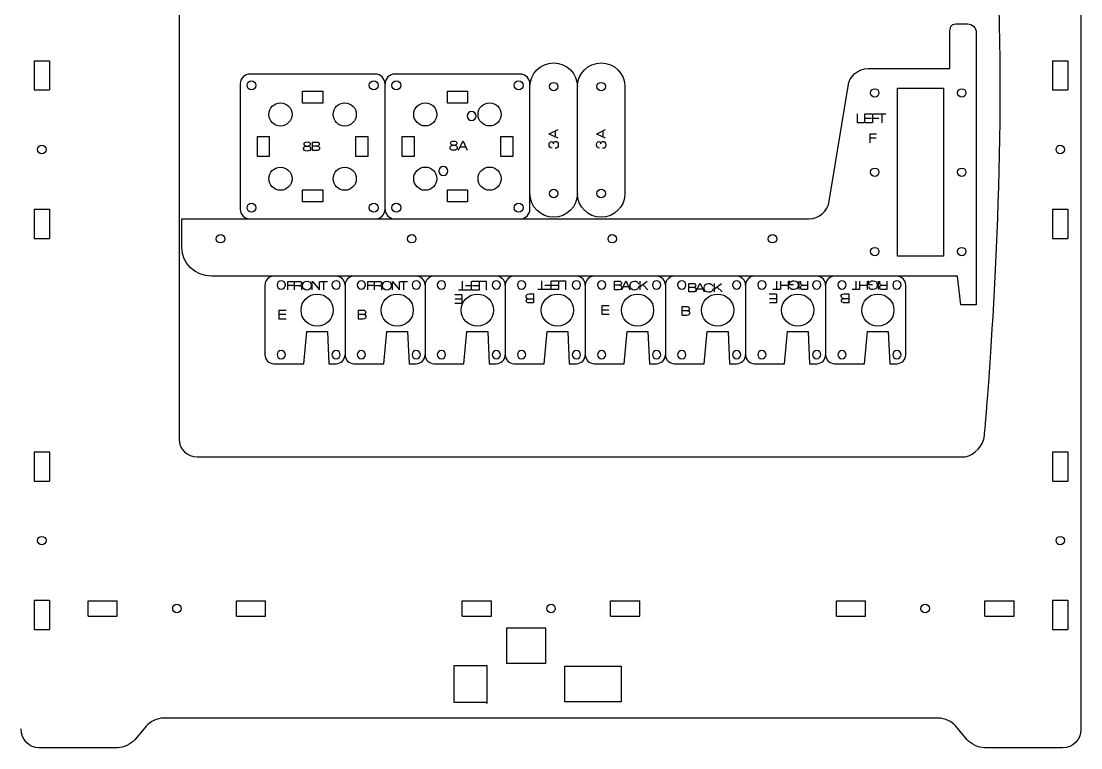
# Model space of a CAD drawing. Header units: millimetres. Extents: x -336 to 378, y -580 to 628.
# Drawn here: x 21 to 378.1, y -147.3 to 97.4 of the extents above; entities that cross this region are included whole.
import ezdxf

# ---------------------------------------------------------------- set-up
doc = ezdxf.new("R2010")
doc.units = ezdxf.units.MM
for name, color, linetype, lineweight, true_color in [('Changes', 3, 'Continuous', 25, 0x00ff00), ('Cuts', 1, 'Continuous', 25, 0xff0000), ('Text', 5, 'Continuous', 25, 0x0000ff)]:
    doc.layers.add(name, color=color, linetype=linetype, lineweight=lineweight, true_color=true_color)

msp = doc.modelspace()

# ---------------------------------------------------------------- linework, layer by layer
at = {"layer": 'Changes'}
for p, q in [((25.34, 84.1), (30.54, 84.1)), ((25.34, 84.1), (25.34, 74.25)), ((30.54, 84.1), (30.54, 74.25)), ((368.56, 84.1), (373.76, 84.1)), ((368.56, 84.1), (368.56, 74.25)), ((373.76, 84.1), (373.76, 74.25)), ((25.34, 74.25), (30.54, 74.25)), ((368.56, 74.25), (373.76, 74.25)), ((25.34, 34.1), (30.54, 34.1)), ((25.34, 34.1), (25.34, 24.25)), ((30.54, 34.1), (30.54, 24.25)), ((368.56, 34.1), (373.76, 34.1)), ((368.56, 34.1), (368.56, 24.25)), ((373.76, 34.1), (373.76, 24.25)), ((25.34, 24.25), (30.54, 24.25)), ((368.56, 24.25), (373.76, 24.25)), ((25.34, -47.62), (30.54, -47.62)), ((25.34, -47.62), (25.34, -57.47)), ((30.54, -47.62), (30.54, -57.47)), ((368.56, -47.62), (373.76, -47.62)), ((368.56, -47.62), (368.56, -57.47)), ((373.76, -47.62), (373.76, -57.47)), ((25.34, -57.47), (30.54, -57.47)), ((368.56, -57.47), (373.76, -57.47)), ((25.34, -97.62), (30.54, -97.62)), ((25.34, -97.62), (25.34, -107.47)), ((30.54, -97.62), (30.54, -107.47)), ((43.55, -103.02), (43.55, -97.82)), ((43.55, -97.82), (53.39, -97.82)), ((53.39, -103.02), (53.39, -97.82)), ((93.55, -103.02), (93.55, -97.82)), ((93.55, -97.82), (103.39, -97.82)), ((103.39, -103.02), (103.39, -97.82)), ((169.64, -103.02), (169.64, -97.82)), ((169.64, -97.82), (179.49, -97.82)), ((179.49, -103.02), (179.49, -97.82)), ((219.64, -103.02), (219.64, -97.82)), ((219.64, -97.82), (229.49, -97.82)), ((229.49, -103.02), (229.49, -97.82)), ((295.73, -103.02), (295.73, -97.82)), ((295.73, -97.82), (305.58, -97.82)), ((305.58, -103.02), (305.58, -97.82)), ((345.73, -103.02), (345.73, -97.82)), ((345.73, -97.82), (355.58, -97.82)), ((355.58, -103.02), (355.58, -97.82)), ((368.56, -97.62), (373.76, -97.62)), ((368.56, -97.62), (368.56, -107.47)), ((373.76, -97.62), (373.76, -107.47)), ((43.55, -103.02), (53.39, -103.02)), ((93.55, -103.02), (103.39, -103.02)), ((169.64, -103.02), (179.49, -103.02)), ((219.64, -103.02), (229.49, -103.02)), ((295.73, -103.02), (305.58, -103.02)), ((345.73, -103.02), (355.58, -103.02)), ((25.34, -107.47), (30.54, -107.47)), ((368.56, -107.47), (373.76, -107.47))]:
    msp.add_line(p, q, dxfattribs=at)
at = {"layer": 'Cuts', "color": 1, "lineweight": 25, "true_color": 0xff0000}
for points in [[(378.09, 224.7), (378.09, -141.32)], [(74.25, 199.63), (74.25, -43.37)], [(335.95, 96.51), (339.87, 96.51)], [(306.42, 81.51), (333.95, 81.51), (333.95, 93.51)], [(342.87, 93.51), (342.87, 78.51), (342.87, 78.51)], [(140.3, 79.61), (98.12, 79.6)], [(189.12, 79.61), (146.94, 79.6)], [(342.87, 78.51), (342.87, 1.9), (337.66, 1.89), (336.56, 11.52), (88.31, 11.52), (85.13, 11.52)], [(94.8, 76.29), (94.81, 34.11)], [(143.62, 34.12), (143.61, 76.3)], [(192.45, 34.12), (192.44, 76.3)], [(208.45, 39.37), (208.45, 75.37)], [(224.45, 75.37), (224.45, 39.37), (224.45, 39.37)], [(293.29, 36.75), (299.65, 75.56)], [(115.81, 73.8), (122.61, 73.8), (122.61, 69.8), (115.81, 69.8), (115.81, 73.8), (115.81, 73.8)], [(164.64, 73.8), (171.44, 73.8), (171.44, 69.8), (164.64, 69.8), (164.64, 73.8), (164.64, 73.8)], [(316.32, 74.82), (331.77, 74.82), (331.77, 18.22), (316.32, 18.22), (316.32, 74.82), (316.32, 74.82)], [(100.61, 58.6), (104.61, 58.6), (104.61, 51.8), (100.61, 51.8), (100.61, 58.6), (100.61, 58.6)], [(137.82, 51.79), (133.82, 51.8), (133.82, 58.6), (137.82, 58.6), (137.82, 51.79), (137.82, 51.79)], [(149.43, 58.6), (153.43, 58.6), (153.43, 51.8), (149.43, 51.8), (149.43, 58.6), (149.43, 58.6)], [(182.64, 58.6), (186.64, 58.6), (186.64, 51.8), (182.64, 51.8), (182.64, 58.6), (182.64, 58.6)], [(115.81, 40.6), (122.61, 40.6), (122.61, 36.6), (115.81, 36.6), (115.81, 40.6), (115.81, 40.6)], [(164.63, 36.6), (164.64, 40.6), (171.44, 40.6), (171.44, 36.6), (164.63, 36.6), (164.63, 36.6)], [(75.13, 21.16), (75.13, 30.8), (286.52, 30.8)], [(103.13, 8.52), (103.13, -14.95)], [(130.13, 8.52), (130.13, -14.95)], [(157.12, 8.52), (157.12, -14.95)], [(184.12, 8.52), (184.12, -14.95)], [(211.11, 8.52), (211.11, -14.95)], [(238.11, 8.52), (238.11, -14.95)], [(265.11, 8.52), (265.11, -14.95)], [(292.1, 8.52), (292.1, -14.95)], [(319.1, -14.95), (319.1, 8.52)], [(106.13, -17.95), (116.23, -17.95), (117.23, -7.1), (124.23, -7.1), (124.23, -7.1), (124.73, -17.95), (127.13, -17.95)], [(133.13, -17.95), (143.22, -17.95), (144.22, -7.1), (151.22, -7.1), (151.22, -7.1), (151.72, -17.95), (154.12, -17.95)], [(160.12, -17.95), (170.22, -17.95), (171.22, -7.1), (178.22, -7.1), (178.72, -17.95), (181.12, -17.95)], [(187.12, -17.95), (197.22, -17.95), (198.22, -7.1), (205.22, -7.1), (205.22, -7.1), (205.72, -17.95), (208.11, -17.95)], [(214.11, -17.95), (224.21, -17.95), (225.21, -7.1), (232.21, -7.1), (232.21, -7.1), (232.71, -17.95), (235.11, -17.95)], [(241.11, -17.95), (251.21, -17.95), (252.21, -7.1), (259.21, -7.1), (259.21, -7.1), (259.71, -17.95), (262.11, -17.95)], [(268.11, -17.95), (278.2, -17.95), (279.2, -7.1), (286.2, -7.1), (286.2, -7.1), (286.7, -17.95), (289.1, -17.95)], [(295.1, -17.95), (305.2, -17.95), (306.2, -7.1), (313.2, -7.1), (313.2, -7.1), (313.7, -17.95), (316.1, -17.95)], [(80.25, -49.37), (339.05, -49.37), (339.12, -49.31), (339.12, -49.31)], [(184.66, -106.97), (197.66, -106.97), (197.66, -118.97), (184.66, -118.97), (184.66, -106.97), (184.66, -106.97)], [(177.96, -132.07), (166.96, -132.07), (166.96, -119.57), (177.96, -119.57), (177.96, -132.37), (177.96, -132.07), (177.96, -132.07)], [(204.26, -119.87), (223.16, -119.87), (223.16, -131.87), (204.26, -131.87), (204.26, -119.87), (204.26, -119.87)], [(330.2, -137.32), (68.9, -137.32)], [(63.1, -140.02), (59.25, -144.62)], [(339.85, -144.62), (335.99, -140.02)], [(53.46, -147.32), (27, -147.32)], [(372.09, -147.32), (345.64, -147.32)]]:
    msp.add_lwpolyline(points, dxfattribs=at)
for points in [[(350.95, 74.62), (350.95, 99.67), (349.21, 145.77), (349.21, 145.77)], [(333.95, 93.51), (333.95, 95.16), (334.3, 96.51), (335.95, 96.51)], [(339.87, 96.51), (341.52, 96.51), (342.87, 95.16), (342.87, 93.51)], [(192.45, 75.37), (192.45, 79.79), (196.03, 83.37), (200.45, 83.37)], [(200.45, 83.37), (204.86, 83.37), (208.45, 79.79), (208.45, 75.37)], [(208.45, 75.37), (208.45, 79.79), (212.03, 83.37), (216.45, 83.37)], [(216.45, 83.37), (220.86, 83.37), (224.45, 79.79), (224.45, 75.37)], [(98.12, 79.6), (96.29, 79.6), (94.8, 78.11), (94.8, 76.29)], [(143.61, 76.3), (143.61, 78.12), (142.12, 79.61), (140.3, 79.61)], [(146.94, 79.6), (145.12, 79.6), (143.62, 78.11), (143.62, 76.28)], [(192.44, 76.3), (192.44, 78.12), (190.94, 79.61), (189.12, 79.61)], [(299.65, 75.56), (300.07, 78.84), (303.12, 81.51), (306.42, 81.51)], [(97.11, 75.8), (97.11, 76.63), (97.78, 77.3), (98.61, 77.3)], [(98.61, 74.3), (97.78, 74.3), (97.11, 74.98), (97.11, 75.8)], [(98.61, 77.3), (99.44, 77.3), (100.11, 76.63), (100.11, 75.8)], [(100.11, 75.8), (100.11, 74.98), (99.44, 74.3), (98.61, 74.3)], [(138.32, 75.8), (138.32, 76.63), (138.99, 77.3), (139.82, 77.3)], [(139.82, 74.3), (138.99, 74.3), (138.32, 74.98), (138.32, 75.8)], [(139.82, 77.3), (140.65, 77.3), (141.32, 76.63), (141.32, 75.8)], [(141.32, 75.8), (141.32, 74.98), (140.65, 74.3), (139.82, 74.3)], [(145.93, 75.8), (145.93, 76.63), (146.6, 77.3), (147.43, 77.3)], [(147.43, 74.3), (146.6, 74.3), (145.93, 74.98), (145.93, 75.8)], [(147.43, 77.3), (148.26, 77.3), (148.93, 76.63), (148.93, 75.8)], [(148.93, 75.8), (148.93, 74.98), (148.26, 74.3), (147.43, 74.3)], [(187.14, 75.8), (187.14, 76.63), (187.81, 77.3), (188.64, 77.3)], [(188.64, 74.3), (187.81, 74.3), (187.14, 74.98), (187.14, 75.8)], [(188.64, 77.3), (189.47, 77.3), (190.14, 76.63), (190.14, 75.8)], [(190.14, 75.8), (190.14, 74.98), (189.47, 74.3), (188.64, 74.3)], [(199.02, 75.37), (199.02, 76.16), (199.66, 76.79), (200.45, 76.79)], [(200.45, 73.94), (199.66, 73.94), (199.02, 74.58), (199.02, 75.37)], [(200.45, 76.79), (201.23, 76.79), (201.87, 76.16), (201.87, 75.37)], [(201.87, 75.37), (201.87, 74.58), (201.23, 73.94), (200.45, 73.94)], [(215.02, 75.37), (215.02, 76.16), (215.66, 76.79), (216.45, 76.79)], [(216.45, 73.94), (215.66, 73.94), (215.02, 74.58), (215.02, 75.37)], [(216.45, 76.79), (217.23, 76.79), (217.87, 76.16), (217.87, 75.37)], [(217.87, 75.37), (217.87, 74.58), (217.23, 73.94), (216.45, 73.94)], [(307.21, 73.24), (307.21, 74.03), (307.85, 74.67), (308.63, 74.67)], [(308.63, 71.82), (307.85, 71.82), (307.21, 72.45), (307.21, 73.24)], [(308.63, 74.67), (309.42, 74.67), (310.06, 74.03), (310.06, 73.24)], [(310.06, 73.24), (310.06, 72.45), (309.42, 71.82), (308.63, 71.82)], [(336.52, 73.24), (336.52, 74.03), (337.16, 74.67), (337.95, 74.67)], [(337.95, 71.82), (337.16, 71.82), (336.52, 72.45), (336.52, 73.24)], [(337.95, 74.67), (338.74, 74.67), (339.37, 74.03), (339.37, 73.24)], [(339.37, 73.24), (339.37, 72.45), (338.74, 71.82), (337.95, 71.82)], [(345.6, -42.13), (345.6, -42.13), (350.95, 14.86), (350.95, 74.62)], [(104.48, 66.01), (104.48, 68.17), (106.23, 69.91), (108.38, 69.91)], [(108.38, 69.91), (110.54, 69.91), (112.28, 68.17), (112.28, 66.01)], [(126.14, 66.01), (126.14, 68.17), (127.89, 69.91), (130.04, 69.91)], [(130.04, 69.91), (132.2, 69.91), (133.94, 68.17), (133.94, 66.01)], [(153.29, 66.03), (153.29, 68.18), (155.04, 69.93), (157.19, 69.93)], [(157.19, 69.93), (159.34, 69.93), (161.09, 68.18), (161.09, 66.03)], [(174.95, 66.03), (174.95, 68.18), (176.69, 69.93), (178.85, 69.93)], [(178.85, 69.93), (181, 69.93), (182.75, 68.18), (182.75, 66.03)], [(108.38, 62.11), (106.23, 62.11), (104.48, 63.86), (104.48, 66.01)], [(112.28, 66.01), (112.28, 63.86), (110.54, 62.11), (108.38, 62.11)], [(130.04, 62.11), (127.89, 62.11), (126.14, 63.86), (126.14, 66.01)], [(133.94, 66.01), (133.94, 63.86), (132.2, 62.11), (130.04, 62.11)], [(157.19, 62.13), (155.04, 62.13), (153.29, 63.88), (153.29, 66.03)], [(161.09, 66.03), (161.09, 63.88), (159.34, 62.13), (157.19, 62.13)], [(172.79, 66.95), (171.96, 66.95), (171.29, 66.28), (171.29, 65.45)], [(171.29, 65.45), (171.29, 64.62), (171.96, 63.95), (172.79, 63.95)], [(174.29, 65.45), (174.29, 66.28), (173.61, 66.95), (172.79, 66.95)], [(172.79, 63.95), (173.61, 63.95), (174.29, 64.62), (174.29, 65.45)], [(178.85, 62.13), (176.69, 62.13), (174.95, 63.88), (174.95, 66.03)], [(182.75, 66.03), (182.75, 63.88), (181, 62.13), (178.85, 62.13)], [(26.52, 54.18), (26.52, 54.97), (27.15, 55.6), (27.94, 55.6)], [(27.94, 52.75), (27.15, 52.75), (26.52, 53.39), (26.52, 54.18)], [(27.94, 55.6), (28.73, 55.6), (29.37, 54.97), (29.37, 54.18)], [(29.37, 54.18), (29.37, 53.39), (28.73, 52.75), (27.94, 52.75)], [(369.74, 54.18), (369.74, 54.97), (370.38, 55.6), (371.16, 55.6)], [(371.16, 52.75), (370.38, 52.75), (369.74, 53.39), (369.74, 54.18)], [(371.16, 55.6), (371.95, 55.6), (372.59, 54.97), (372.59, 54.18)], [(372.59, 54.18), (372.59, 53.39), (371.95, 52.75), (371.16, 52.75)], [(104.48, 44.35), (104.48, 46.51), (106.23, 48.25), (108.38, 48.25)], [(108.38, 48.25), (110.54, 48.25), (112.28, 46.51), (112.28, 44.35)], [(126.14, 44.35), (126.14, 46.51), (127.89, 48.25), (130.04, 48.25)], [(130.04, 48.25), (132.2, 48.25), (133.94, 46.51), (133.94, 44.35)], [(153.29, 44.37), (153.29, 46.53), (155.03, 48.27), (157.19, 48.27)], [(157.19, 48.27), (159.34, 48.27), (161.09, 46.53), (161.09, 44.37)], [(163.28, 48.45), (162.46, 48.45), (161.78, 47.78), (161.78, 46.95)], [(161.78, 46.95), (161.78, 46.12), (162.46, 45.45), (163.28, 45.45)], [(164.78, 46.95), (164.78, 47.78), (164.11, 48.45), (163.28, 48.45)], [(163.28, 45.45), (164.11, 45.45), (164.78, 46.12), (164.78, 46.95)], [(174.95, 44.37), (174.95, 46.53), (176.69, 48.27), (178.85, 48.27)], [(178.85, 48.27), (181, 48.27), (182.75, 46.53), (182.75, 44.37)], [(307.21, 46.52), (307.21, 47.3), (307.85, 47.94), (308.63, 47.94)], [(308.63, 45.09), (307.85, 45.09), (307.21, 45.73), (307.21, 46.52)], [(308.63, 47.94), (309.42, 47.94), (310.06, 47.3), (310.06, 46.52)], [(310.06, 46.52), (310.06, 45.73), (309.42, 45.09), (308.63, 45.09)], [(336.52, 46.52), (336.52, 47.3), (337.16, 47.94), (337.95, 47.94)], [(337.95, 45.09), (337.16, 45.09), (336.52, 45.73), (336.52, 46.52)], [(337.95, 47.94), (338.74, 47.94), (339.37, 47.3), (339.37, 46.52)], [(339.37, 46.52), (339.37, 45.73), (338.74, 45.09), (337.95, 45.09)], [(108.38, 40.45), (106.23, 40.45), (104.48, 42.2), (104.48, 44.35)], [(112.28, 44.35), (112.28, 42.2), (110.54, 40.45), (108.38, 40.45)], [(130.04, 40.45), (127.89, 40.45), (126.14, 42.2), (126.14, 44.35)], [(133.94, 44.35), (133.94, 42.2), (132.2, 40.45), (130.04, 40.45)], [(157.19, 40.47), (155.03, 40.47), (153.29, 42.22), (153.29, 44.37)], [(161.09, 44.37), (161.09, 42.22), (159.34, 40.47), (157.19, 40.47)], [(178.85, 40.47), (176.69, 40.47), (174.95, 42.22), (174.95, 44.37)], [(182.75, 44.37), (182.75, 42.22), (181, 40.47), (178.85, 40.47)], [(200.45, 31.37), (196.03, 31.37), (192.45, 34.95), (192.45, 39.37)], [(199.02, 39.37), (199.02, 40.16), (199.66, 40.79), (200.45, 40.79)], [(200.45, 37.94), (199.66, 37.94), (199.02, 38.58), (199.02, 39.37)], [(200.45, 40.79), (201.23, 40.79), (201.87, 40.16), (201.87, 39.37)], [(201.87, 39.37), (201.87, 38.58), (201.23, 37.94), (200.45, 37.94)], [(208.45, 39.37), (208.45, 34.95), (204.86, 31.37), (200.45, 31.37)], [(216.45, 31.37), (212.03, 31.37), (208.45, 34.95), (208.45, 39.37)], [(215.02, 39.37), (215.02, 40.16), (215.66, 40.79), (216.45, 40.79)], [(216.45, 37.94), (215.66, 37.94), (215.02, 38.58), (215.02, 39.37)], [(216.45, 40.79), (217.23, 40.79), (217.87, 40.16), (217.87, 39.37)], [(217.87, 39.37), (217.87, 38.58), (217.23, 37.94), (216.45, 37.94)], [(224.45, 39.37), (224.45, 34.95), (220.86, 31.37), (216.45, 31.37)], [(97.11, 34.6), (97.11, 35.43), (97.78, 36.1), (98.61, 36.1)], [(98.61, 36.1), (99.44, 36.1), (100.11, 35.43), (100.11, 34.6)], [(138.32, 34.6), (138.32, 35.43), (138.99, 36.1), (139.82, 36.1)], [(139.82, 36.1), (140.65, 36.1), (141.32, 35.43), (141.32, 34.6)], [(145.93, 34.6), (145.93, 35.43), (146.6, 36.1), (147.43, 36.1)], [(147.43, 36.1), (148.26, 36.1), (148.93, 35.43), (148.93, 34.6)], [(187.14, 34.6), (187.14, 35.43), (187.81, 36.1), (188.64, 36.1)], [(188.64, 36.1), (189.47, 36.1), (190.14, 35.43), (190.14, 34.6)], [(286.52, 30.8), (289.82, 30.8), (292.87, 33.47), (293.29, 36.75)], [(94.81, 34.11), (94.81, 32.28), (96.3, 30.79), (98.13, 30.79)], [(98.61, 33.1), (97.78, 33.1), (97.11, 33.77), (97.11, 34.6)], [(100.11, 34.6), (100.11, 33.77), (99.44, 33.1), (98.61, 33.1)], [(139.82, 33.1), (138.99, 33.1), (138.32, 33.77), (138.32, 34.6)], [(141.32, 34.6), (141.32, 33.77), (140.65, 33.1), (139.82, 33.1)], [(140.31, 30.8), (142.13, 30.8), (143.62, 32.29), (143.62, 34.12)], [(143.63, 34.11), (143.63, 32.28), (145.13, 30.79), (146.95, 30.79)], [(147.43, 33.1), (146.6, 33.1), (145.93, 33.77), (145.93, 34.6)], [(148.93, 34.6), (148.93, 33.77), (148.26, 33.1), (147.43, 33.1)], [(188.64, 33.1), (187.81, 33.1), (187.14, 33.77), (187.14, 34.6)], [(190.14, 34.6), (190.14, 33.77), (189.47, 33.1), (188.64, 33.1)], [(189.13, 30.8), (190.95, 30.8), (192.45, 32.29), (192.45, 34.12)], [(86.73, 24.15), (86.73, 24.94), (87.37, 25.58), (88.16, 25.58)], [(88.16, 25.58), (88.95, 25.58), (89.58, 24.94), (89.58, 24.15)], [(151.18, 24.15), (151.18, 24.94), (151.82, 25.58), (152.61, 25.58)], [(152.61, 25.58), (153.4, 25.58), (154.03, 24.94), (154.03, 24.15)], [(218.76, 24.15), (218.76, 24.94), (219.4, 25.58), (220.19, 25.58)], [(220.19, 25.58), (220.97, 25.58), (221.61, 24.94), (221.61, 24.15)], [(272.77, 24.15), (272.77, 24.94), (273.41, 25.58), (274.19, 25.58)], [(274.19, 25.58), (274.98, 25.58), (275.62, 24.94), (275.62, 24.15)], [(88.16, 22.73), (87.37, 22.73), (86.73, 23.37), (86.73, 24.15)], [(89.58, 24.15), (89.58, 23.37), (88.95, 22.73), (88.16, 22.73)], [(152.61, 22.73), (151.82, 22.73), (151.18, 23.37), (151.18, 24.15)], [(154.03, 24.15), (154.03, 23.37), (153.4, 22.73), (152.61, 22.73)], [(220.19, 22.73), (219.4, 22.73), (218.76, 23.37), (218.76, 24.15)], [(221.61, 24.15), (221.61, 23.37), (220.97, 22.73), (220.19, 22.73)], [(274.19, 22.73), (273.41, 22.73), (272.77, 23.37), (272.77, 24.15)], [(275.62, 24.15), (275.62, 23.37), (274.98, 22.73), (274.19, 22.73)], [(85.13, 11.52), (79.63, 11.52), (75.13, 15.85), (75.13, 21.16)], [(307.21, 19.79), (307.21, 20.58), (307.85, 21.22), (308.63, 21.22)], [(308.63, 18.37), (307.85, 18.37), (307.21, 19.01), (307.21, 19.79)], [(308.63, 21.22), (309.42, 21.22), (310.06, 20.58), (310.06, 19.79)], [(310.06, 19.79), (310.06, 19.01), (309.42, 18.37), (308.63, 18.37)], [(336.52, 19.79), (336.52, 20.58), (337.16, 21.22), (337.95, 21.22)], [(337.95, 18.37), (337.16, 18.37), (336.52, 19.01), (336.52, 19.79)], [(337.95, 21.22), (338.74, 21.22), (339.37, 20.58), (339.37, 19.79)], [(339.37, 19.79), (339.37, 19.01), (338.74, 18.37), (337.95, 18.37)], [(106.13, 11.52), (104.47, 11.52), (103.13, 10.17), (103.13, 8.52)], [(130.13, 8.52), (130.13, 10.17), (128.78, 11.52), (127.13, 11.52)], [(133.13, 11.52), (131.47, 11.52), (130.13, 10.17), (130.13, 8.52)], [(157.12, 8.52), (157.12, 10.17), (155.78, 11.52), (154.12, 11.52)], [(160.12, 11.52), (158.47, 11.52), (157.12, 10.17), (157.12, 8.52)], [(184.12, 8.52), (184.12, 10.17), (182.78, 11.52), (181.12, 11.52)], [(187.12, 11.52), (185.46, 11.52), (184.12, 10.17), (184.12, 8.52)], [(211.11, 8.52), (211.11, 10.17), (209.77, 11.52), (208.11, 11.52)], [(214.11, 11.52), (212.46, 11.52), (211.11, 10.17), (211.11, 8.52)], [(238.11, 8.52), (238.11, 10.17), (236.77, 11.52), (235.11, 11.52)], [(241.11, 11.52), (239.45, 11.52), (238.11, 10.17), (238.11, 8.52)], [(265.11, 8.52), (265.11, 10.17), (263.76, 11.52), (262.11, 11.52)], [(268.11, 11.52), (266.45, 11.52), (265.11, 10.17), (265.11, 8.52)], [(292.1, 8.52), (292.1, 10.17), (290.76, 11.52), (289.1, 11.52)], [(295.1, 11.52), (293.45, 11.52), (292.1, 10.17), (292.1, 8.52)], [(319.1, 8.52), (319.1, 10.17), (317.76, 11.52), (316.1, 11.52)], [(108.63, 9.98), (107.86, 9.99), (107.23, 9.36), (107.23, 8.59)], [(107.23, 8.59), (107.23, 7.82), (107.85, 7.19), (108.62, 7.19)], [(108.62, 7.19), (109.4, 7.18), (110.03, 7.81), (110.03, 8.58)], [(110.03, 8.58), (110.03, 9.35), (109.41, 9.98), (108.63, 9.98)], [(125.73, 8.59), (125.72, 7.82), (126.35, 7.19), (127.12, 7.19)], [(127.13, 9.98), (126.36, 9.99), (125.73, 9.36), (125.73, 8.59)], [(127.12, 7.19), (127.9, 7.18), (128.52, 7.81), (128.53, 8.58)], [(128.53, 8.58), (128.53, 9.35), (127.9, 9.98), (127.13, 9.98)], [(134.23, 8.59), (134.22, 7.82), (134.85, 7.19), (135.62, 7.19)], [(135.63, 9.98), (134.86, 9.99), (134.23, 9.36), (134.23, 8.59)], [(135.62, 7.19), (136.39, 7.18), (137.02, 7.81), (137.03, 8.58)], [(137.03, 8.58), (137.03, 9.35), (136.4, 9.98), (135.63, 9.98)], [(154.13, 9.98), (153.36, 9.99), (152.73, 9.36), (152.72, 8.59)], [(152.72, 8.59), (152.72, 7.82), (153.35, 7.19), (154.12, 7.19)], [(154.12, 7.19), (154.89, 7.18), (155.52, 7.81), (155.52, 8.58)], [(155.52, 8.58), (155.53, 9.35), (154.9, 9.98), (154.13, 9.98)], [(162.63, 9.98), (161.85, 9.99), (161.23, 9.36), (161.22, 8.59)], [(161.22, 8.59), (161.22, 7.82), (161.85, 7.19), (162.62, 7.19)], [(162.62, 7.19), (163.39, 7.18), (164.02, 7.81), (164.02, 8.58)], [(164.02, 8.58), (164.03, 9.35), (163.4, 9.98), (162.63, 9.98)], [(181.12, 9.98), (180.35, 9.99), (179.72, 9.36), (179.72, 8.59)], [(179.72, 8.59), (179.72, 7.82), (180.34, 7.19), (181.12, 7.19)], [(182.52, 8.58), (182.52, 9.35), (181.9, 9.98), (181.12, 9.98)], [(181.12, 7.19), (181.89, 7.18), (182.52, 7.81), (182.52, 8.58)], [(189.62, 9.98), (188.85, 9.99), (188.22, 9.36), (188.22, 8.59)], [(188.22, 8.59), (188.22, 7.82), (188.84, 7.19), (189.62, 7.19)], [(191.02, 8.58), (191.02, 9.35), (190.4, 9.98), (189.62, 9.98)], [(189.62, 7.19), (190.39, 7.18), (191.02, 7.81), (191.02, 8.58)], [(206.72, 8.59), (206.71, 7.82), (207.34, 7.19), (208.11, 7.19)], [(208.12, 9.98), (207.35, 9.99), (206.72, 9.36), (206.72, 8.59)], [(208.11, 7.19), (208.89, 7.18), (209.52, 7.81), (209.52, 8.58)], [(209.52, 8.58), (209.52, 9.35), (208.9, 9.98), (208.12, 9.98)], [(216.62, 9.98), (215.84, 9.99), (215.22, 9.36), (215.21, 8.59)], [(215.21, 8.59), (215.21, 7.82), (215.84, 7.19), (216.61, 7.19)], [(216.61, 7.19), (217.38, 7.18), (218.01, 7.81), (218.01, 8.58)], [(218.01, 8.58), (218.02, 9.35), (217.39, 9.98), (216.62, 9.98)], [(235.12, 9.98), (234.35, 9.99), (233.72, 9.36), (233.71, 8.59)], [(233.71, 8.59), (233.71, 7.82), (234.34, 7.19), (235.11, 7.19)], [(235.11, 7.19), (235.88, 7.18), (236.51, 7.81), (236.51, 8.58)], [(236.51, 8.58), (236.52, 9.35), (235.89, 9.98), (235.12, 9.98)], [(243.61, 9.98), (242.84, 9.99), (242.21, 9.36), (242.21, 8.59)], [(242.21, 8.59), (242.21, 7.82), (242.83, 7.19), (243.61, 7.19)], [(245.01, 8.58), (245.01, 9.35), (244.39, 9.98), (243.61, 9.98)], [(243.61, 7.19), (244.38, 7.18), (245.01, 7.81), (245.01, 8.58)], [(260.71, 8.59), (260.7, 7.82), (261.33, 7.19), (262.1, 7.19)], [(262.11, 9.98), (261.34, 9.99), (260.71, 9.36), (260.71, 8.59)], [(262.1, 7.19), (262.88, 7.18), (263.5, 7.81), (263.51, 8.58)], [(263.51, 8.58), (263.51, 9.35), (262.89, 9.98), (262.11, 9.98)], [(269.21, 8.59), (269.2, 7.82), (269.83, 7.19), (270.6, 7.19)], [(270.61, 9.98), (269.84, 9.99), (269.21, 9.36), (269.21, 8.59)], [(270.6, 7.19), (271.37, 7.18), (272, 7.81), (272.01, 8.58)], [(272.01, 8.58), (272.01, 9.35), (271.38, 9.98), (270.61, 9.98)], [(289.11, 9.98), (288.34, 9.99), (287.71, 9.36), (287.7, 8.59)], [(287.7, 8.59), (287.7, 7.82), (288.33, 7.19), (289.1, 7.19)], [(289.1, 7.19), (289.87, 7.18), (290.5, 7.81), (290.5, 8.58)], [(290.5, 8.58), (290.51, 9.35), (289.88, 9.98), (289.11, 9.98)], [(297.61, 9.98), (296.83, 9.99), (296.21, 9.36), (296.2, 8.59)], [(296.2, 8.59), (296.2, 7.82), (296.83, 7.19), (297.6, 7.19)], [(297.6, 7.19), (298.37, 7.18), (299, 7.81), (299, 8.58)], [(299, 8.58), (299.01, 9.35), (298.38, 9.98), (297.61, 9.98)], [(316.1, 9.98), (315.33, 9.99), (314.7, 9.36), (314.7, 8.59)], [(314.7, 8.59), (314.7, 7.82), (315.32, 7.19), (316.1, 7.19)], [(317.5, 8.58), (317.5, 9.35), (316.88, 9.98), (316.1, 9.98)], [(316.1, 7.19), (316.87, 7.18), (317.5, 7.81), (317.5, 8.58)], [(115.3, 0.09), (115.3, 3.08), (117.73, 5.51), (120.73, 5.51)], [(120.73, 5.51), (123.72, 5.51), (126.15, 3.08), (126.15, 0.09)], [(142.3, 0.09), (142.3, 3.08), (144.73, 5.51), (147.73, 5.51)], [(147.73, 5.51), (150.72, 5.51), (153.15, 3.08), (153.15, 0.09)], [(169.3, 0.09), (169.3, 3.08), (171.73, 5.51), (174.72, 5.51)], [(174.72, 5.51), (177.72, 5.51), (180.15, 3.08), (180.15, 0.09)], [(196.29, 0.09), (196.29, 3.08), (198.72, 5.51), (201.72, 5.51)], [(201.72, 5.51), (204.71, 5.51), (207.14, 3.08), (207.14, 0.09)], [(223.29, 0.09), (223.29, 3.08), (225.72, 5.51), (228.71, 5.51)], [(228.71, 5.51), (231.71, 5.51), (234.14, 3.08), (234.14, 0.09)], [(250.28, 0.09), (250.28, 3.08), (252.71, 5.51), (255.71, 5.51)], [(255.71, 5.51), (258.7, 5.51), (261.13, 3.08), (261.13, 0.09)], [(277.28, 0.09), (277.28, 3.08), (279.71, 5.51), (282.7, 5.51)], [(282.7, 5.51), (285.7, 5.51), (288.13, 3.08), (288.13, 0.09)], [(304.28, 0.09), (304.28, 3.08), (306.71, 5.51), (309.7, 5.51)], [(309.7, 5.51), (312.7, 5.51), (315.13, 3.08), (315.13, 0.09)], [(120.73, -5.34), (117.73, -5.34), (115.3, -2.91), (115.3, 0.09)], [(126.15, 0.09), (126.15, -2.91), (123.72, -5.34), (120.73, -5.34)], [(147.73, -5.34), (144.73, -5.34), (142.3, -2.91), (142.3, 0.09)], [(153.15, 0.09), (153.15, -2.91), (150.72, -5.34), (147.73, -5.34)], [(174.72, -5.34), (171.73, -5.34), (169.3, -2.91), (169.3, 0.09)], [(180.15, 0.09), (180.15, -2.91), (177.72, -5.34), (174.72, -5.34)], [(201.72, -5.34), (198.72, -5.34), (196.29, -2.91), (196.29, 0.09)], [(207.14, 0.09), (207.14, -2.91), (204.71, -5.34), (201.72, -5.34)], [(228.71, -5.34), (225.72, -5.34), (223.29, -2.91), (223.29, 0.09)], [(234.14, 0.09), (234.14, -2.91), (231.71, -5.34), (228.71, -5.34)], [(255.71, -5.34), (252.71, -5.34), (250.28, -2.91), (250.28, 0.09)], [(261.13, 0.09), (261.13, -2.91), (258.7, -5.34), (255.71, -5.34)], [(282.7, -5.34), (279.71, -5.34), (277.28, -2.91), (277.28, 0.09)], [(288.13, 0.09), (288.13, -2.91), (285.7, -5.34), (282.7, -5.34)], [(309.7, -5.34), (306.71, -5.34), (304.28, -2.91), (304.28, 0.09)], [(315.13, 0.09), (315.13, -2.91), (312.7, -5.34), (309.7, -5.34)], [(108.63, -13.52), (107.86, -13.51), (107.23, -14.14), (107.23, -14.91)], [(110.03, -14.92), (110.03, -14.15), (109.41, -13.52), (108.63, -13.52)], [(127.13, -13.52), (126.36, -13.51), (125.73, -14.14), (125.73, -14.91)], [(128.53, -14.92), (128.53, -14.15), (127.9, -13.52), (127.13, -13.52)], [(135.63, -13.52), (134.86, -13.51), (134.23, -14.14), (134.23, -14.91)], [(137.03, -14.92), (137.03, -14.15), (136.4, -13.52), (135.63, -13.52)], [(154.13, -13.52), (153.36, -13.51), (152.73, -14.14), (152.72, -14.91)], [(155.52, -14.92), (155.53, -14.15), (154.9, -13.52), (154.13, -13.52)], [(162.63, -13.52), (161.86, -13.51), (161.23, -14.14), (161.22, -14.91)], [(164.02, -14.92), (164.03, -14.15), (163.4, -13.52), (162.63, -13.52)], [(181.12, -13.52), (180.35, -13.51), (179.72, -14.14), (179.72, -14.91)], [(182.52, -14.92), (182.52, -14.15), (181.9, -13.52), (181.12, -13.52)], [(189.63, -13.52), (188.85, -13.51), (188.22, -14.14), (188.22, -14.91)], [(191.02, -14.92), (191.02, -14.15), (190.4, -13.52), (189.63, -13.52)], [(208.12, -13.52), (207.35, -13.51), (206.72, -14.14), (206.72, -14.91)], [(209.52, -14.92), (209.52, -14.15), (208.9, -13.52), (208.12, -13.52)], [(216.62, -13.52), (215.85, -13.51), (215.22, -14.14), (215.21, -14.91)], [(218.01, -14.92), (218.02, -14.15), (217.39, -13.52), (216.62, -13.52)], [(235.12, -13.52), (234.34, -13.51), (233.71, -14.14), (233.71, -14.91)], [(236.51, -14.92), (236.51, -14.15), (235.89, -13.52), (235.12, -13.52)], [(243.61, -13.52), (242.84, -13.51), (242.21, -14.14), (242.21, -14.91)], [(245.01, -14.92), (245.01, -14.15), (244.39, -13.52), (243.61, -13.52)], [(262.11, -13.52), (261.34, -13.51), (260.71, -14.14), (260.71, -14.91)], [(263.51, -14.92), (263.51, -14.15), (262.89, -13.52), (262.11, -13.52)], [(270.61, -13.52), (269.84, -13.51), (269.21, -14.14), (269.21, -14.91)], [(272.01, -14.92), (272.01, -14.15), (271.38, -13.52), (270.61, -13.52)], [(289.11, -13.52), (288.34, -13.51), (287.71, -14.14), (287.7, -14.91)], [(290.5, -14.92), (290.51, -14.15), (289.88, -13.52), (289.11, -13.52)], [(297.61, -13.52), (296.84, -13.51), (296.21, -14.14), (296.2, -14.91)], [(299, -14.92), (299.01, -14.15), (298.38, -13.52), (297.61, -13.52)], [(316.11, -13.52), (315.33, -13.51), (314.7, -14.14), (314.7, -14.91)], [(317.5, -14.92), (317.5, -14.15), (316.88, -13.52), (316.11, -13.52)], [(103.13, -14.95), (103.13, -16.61), (104.47, -17.95), (106.13, -17.95)], [(107.23, -14.91), (107.23, -15.68), (107.85, -16.31), (108.63, -16.32)], [(108.63, -16.32), (109.4, -16.32), (110.03, -15.69), (110.03, -14.92)], [(125.73, -14.91), (125.72, -15.68), (126.35, -16.31), (127.12, -16.32)], [(127.12, -16.32), (127.9, -16.32), (128.52, -15.69), (128.53, -14.92)], [(127.13, -17.95), (128.78, -17.95), (130.13, -16.61), (130.13, -14.95)], [(130.13, -14.95), (130.13, -16.61), (131.47, -17.95), (133.13, -17.95)], [(134.23, -14.91), (134.22, -15.68), (134.85, -16.31), (135.62, -16.32)], [(135.62, -16.32), (136.4, -16.32), (137.02, -15.69), (137.03, -14.92)], [(152.72, -14.91), (152.72, -15.68), (153.35, -16.31), (154.12, -16.32)], [(154.12, -16.32), (154.89, -16.32), (155.52, -15.69), (155.52, -14.92)], [(154.12, -17.95), (155.78, -17.95), (157.12, -16.61), (157.12, -14.95)], [(157.12, -14.95), (157.12, -16.61), (158.47, -17.95), (160.12, -17.95)], [(161.22, -14.91), (161.22, -15.68), (161.85, -16.31), (162.62, -16.32)], [(162.62, -16.32), (163.39, -16.32), (164.02, -15.69), (164.02, -14.92)], [(179.72, -14.91), (179.72, -15.68), (180.34, -16.31), (181.12, -16.32)], [(181.12, -16.32), (181.89, -16.32), (182.52, -15.69), (182.52, -14.92)], [(181.12, -17.95), (182.78, -17.95), (184.12, -16.61), (184.12, -14.95)], [(184.12, -14.95), (184.12, -16.61), (185.46, -17.95), (187.12, -17.95)], [(188.22, -14.91), (188.22, -15.68), (188.84, -16.31), (189.62, -16.32)], [(189.62, -16.32), (190.39, -16.32), (191.02, -15.69), (191.02, -14.92)], [(206.72, -14.91), (206.71, -15.68), (207.34, -16.31), (208.11, -16.32)], [(208.11, -16.32), (208.89, -16.32), (209.51, -15.69), (209.52, -14.92)], [(208.11, -17.95), (209.77, -17.95), (211.11, -16.61), (211.11, -14.95)], [(211.11, -14.95), (211.11, -16.61), (212.46, -17.95), (214.11, -17.95)], [(215.21, -14.91), (215.21, -15.68), (215.84, -16.31), (216.61, -16.32)], [(216.61, -16.32), (217.38, -16.32), (218.01, -15.69), (218.01, -14.92)], [(233.71, -14.91), (233.71, -15.68), (234.33, -16.31), (235.11, -16.32)], [(235.11, -16.32), (235.88, -16.32), (236.51, -15.69), (236.51, -14.92)], [(235.11, -17.95), (236.77, -17.95), (238.11, -16.61), (238.11, -14.95)], [(238.11, -14.95), (238.11, -16.61), (239.45, -17.95), (241.11, -17.95)], [(242.21, -14.91), (242.21, -15.68), (242.83, -16.31), (243.61, -16.32)], [(243.61, -16.32), (244.38, -16.32), (245.01, -15.69), (245.01, -14.92)], [(260.71, -14.91), (260.7, -15.68), (261.33, -16.31), (262.1, -16.32)], [(262.1, -16.32), (262.88, -16.32), (263.5, -15.69), (263.51, -14.92)], [(262.11, -17.95), (263.76, -17.95), (265.11, -16.61), (265.11, -14.95)], [(265.11, -14.95), (265.11, -16.61), (266.45, -17.95), (268.11, -17.95)], [(269.21, -14.91), (269.2, -15.68), (269.83, -16.31), (270.6, -16.32)], [(270.6, -16.32), (271.38, -16.32), (272, -15.69), (272.01, -14.92)], [(287.7, -14.91), (287.7, -15.68), (288.33, -16.31), (289.1, -16.32)], [(289.1, -16.32), (289.87, -16.32), (290.5, -15.69), (290.5, -14.92)], [(289.1, -17.95), (290.76, -17.95), (292.1, -16.61), (292.1, -14.95)], [(292.1, -14.95), (292.1, -16.61), (293.45, -17.95), (295.1, -17.95)], [(296.2, -14.91), (296.2, -15.68), (296.83, -16.31), (297.6, -16.32)], [(297.6, -16.32), (298.37, -16.32), (299, -15.69), (299, -14.92)], [(314.7, -14.91), (314.7, -15.68), (315.32, -16.31), (316.1, -16.32)], [(316.1, -16.32), (316.87, -16.32), (317.5, -15.69), (317.5, -14.92)], [(316.1, -17.95), (317.76, -17.95), (319.1, -16.61), (319.1, -14.95)], [(339.12, -49.31), (342.37, -48.71), (345.28, -45.48), (345.6, -42.13)], [(74.25, -43.37), (74.25, -46.69), (76.94, -49.37), (80.25, -49.37)], [(26.52, -77.54), (26.52, -76.76), (27.15, -76.12), (27.94, -76.12)], [(27.94, -78.97), (27.15, -78.97), (26.52, -78.33), (26.52, -77.54)], [(27.94, -76.12), (28.73, -76.12), (29.37, -76.76), (29.37, -77.54)], [(29.37, -77.54), (29.37, -78.33), (28.73, -78.97), (27.94, -78.97)], [(369.74, -77.54), (369.74, -76.76), (370.38, -76.12), (371.16, -76.12)], [(371.16, -78.97), (370.38, -78.97), (369.74, -78.33), (369.74, -77.54)], [(371.16, -76.12), (371.95, -76.12), (372.59, -76.76), (372.59, -77.54)], [(372.59, -77.54), (372.59, -78.33), (371.95, -78.97), (371.16, -78.97)], [(72.05, -100.42), (72.05, -99.63), (72.68, -98.99), (73.47, -98.99)], [(73.47, -98.99), (74.26, -98.99), (74.89, -99.63), (74.89, -100.42)], [(198.14, -100.42), (198.14, -99.63), (198.78, -98.99), (199.56, -98.99)], [(199.56, -98.99), (200.35, -98.99), (200.99, -99.63), (200.99, -100.42)], [(324.23, -100.42), (324.23, -99.63), (324.87, -98.99), (325.66, -98.99)], [(325.66, -98.99), (326.45, -98.99), (327.08, -99.63), (327.08, -100.42)], [(73.47, -101.84), (72.68, -101.84), (72.05, -101.2), (72.05, -100.42)], [(74.89, -100.42), (74.89, -101.2), (74.26, -101.84), (73.47, -101.84)], [(199.56, -101.84), (198.78, -101.84), (198.14, -101.2), (198.14, -100.42)], [(200.99, -100.42), (200.99, -101.2), (200.35, -101.84), (199.56, -101.84)], [(325.66, -101.84), (324.87, -101.84), (324.23, -101.2), (324.23, -100.42)], [(327.08, -100.42), (327.08, -101.2), (326.45, -101.84), (325.66, -101.84)], [(68.9, -137.32), (66.96, -137.32), (64.35, -138.54), (63.1, -140.02)], [(335.99, -140.02), (334.75, -138.54), (332.14, -137.32), (330.2, -137.32)], [(27, -147.32), (23.7, -147.32), (21, -144.62), (21, -140.92)], [(378.09, -141.32), (378.09, -144.62), (375.39, -147.32), (372.09, -147.32)], [(59.25, -144.62), (58, -146.1), (55.4, -147.32), (53.46, -147.32)], [(345.64, -147.32), (343.7, -147.32), (341.09, -146.1), (339.85, -144.62)]]:
    msp.add_open_spline(points, degree=3, dxfattribs=at)
at = {"layer": 'Text', "color": 5, "lineweight": 25, "true_color": 0x0000ff}
for points in [[(305.01, 63.13), (302.87, 63.13), (302.87, 66.17)], [(307.7, 63.13), (305.31, 63.13), (305.31, 66.17), (307.68, 66.17)], [(305.31, 64.76), (307.58, 64.76)], [(307.97, 63.13), (307.97, 66.17), (310.11, 66.17)], [(307.97, 64.76), (309.98, 64.76)], [(309.78, 66.17), (312.4, 66.17)], [(311.1, 63.13), (311.1, 66.17)], [(201.96, 57.99), (198.94, 59.38), (198.94, 59.49), (201.96, 60.88)], [(217.96, 57.99), (214.94, 59.38), (214.94, 59.49), (217.96, 60.88)], [(200.96, 60.42), (200.96, 58.44)], [(216.96, 60.42), (216.96, 58.44)], [(307.12, 56.49), (307.12, 59.51), (309.24, 59.51)], [(307.12, 58.1), (309.12, 58.1)], [(117.02, 55.35), (117.02, 55.36)], [(117.02, 55.35), (117.7, 55.35)], [(117.7, 55.36), (117.7, 55.35)], [(119.12, 56.69), (120.68, 56.69)], [(120.57, 53.81), (119.12, 53.81), (119.12, 56.69), (119.12, 56.69)], [(120.82, 55.32), (119.12, 55.32)], [(120.82, 55.32), (120.82, 55.31)], [(166.41, 55.63), (166.41, 55.64)], [(166.41, 55.63), (167.1, 55.63)], [(167.1, 55.64), (167.1, 55.63)], [(168.4, 53.97), (169.79, 56.99), (169.9, 56.99), (171.29, 53.97)], [(170.83, 54.97), (168.85, 54.97)], [(200.34, 56.15), (200.35, 56.15)], [(216.34, 56.15), (216.35, 56.15)], [(110.91, 6.91), (110.91, 9.78), (112.93, 9.78)], [(110.91, 8.45), (112.81, 8.45)], [(113.14, 6.91), (113.14, 9.78), (114.72, 9.78)], [(114.82, 8.31), (113.14, 8.3)], [(114.83, 8.32), (114.82, 8.31)], [(119.11, 6.91), (119.11, 9.78), (119.22, 9.78), (121.48, 6.91), (121.57, 6.91), (121.57, 9.78)], [(121.74, 9.78), (124.21, 9.78)], [(122.98, 6.91), (122.98, 9.78)], [(137.87, 6.91), (137.87, 9.79), (139.89, 9.79)], [(137.87, 8.45), (139.77, 8.45)], [(140.1, 6.91), (140.1, 9.79), (141.68, 9.79)], [(141.79, 8.31), (140.1, 8.3)], [(141.79, 8.32), (141.79, 8.31)], [(146.08, 6.91), (146.08, 9.79), (146.18, 9.79), (148.44, 6.91), (148.54, 6.91), (148.54, 9.79)], [(148.7, 9.78), (151.18, 9.78)], [(149.95, 6.91), (149.95, 9.78)], [(169.62, 9.85), (169.62, 6.85)], [(172.7, 9.85), (172.7, 6.85), (170.59, 6.85)], [(172.7, 8.25), (170.71, 8.25)], [(172.96, 9.85), (175.32, 9.85), (175.32, 6.85), (172.98, 6.85)], [(175.32, 8.25), (173.08, 8.25)], [(175.61, 9.85), (177.71, 9.85), (177.71, 6.85)], [(196.38, 10), (196.38, 7)], [(199.45, 10), (199.45, 7), (197.35, 7)], [(199.45, 8.4), (197.47, 8.4)], [(199.72, 10), (202.08, 10), (202.08, 7), (199.74, 7)], [(202.08, 8.4), (199.84, 8.4)], [(202.37, 10), (204.47, 10), (204.47, 7)], [(220.99, 9.85), (222.55, 9.85)], [(222.45, 6.98), (220.99, 6.98), (220.99, 9.85), (220.99, 9.85)], [(222.69, 8.48), (220.99, 8.48)], [(222.69, 8.48), (222.69, 8.48)], [(223.41, 6.98), (224.73, 9.85), (224.84, 9.85), (226.16, 6.98)], [(225.72, 7.93), (223.84, 7.93)], [(229.6, 8.05), (231.96, 9.85)], [(229.6, 6.98), (229.6, 9.85)], [(230.47, 8.71), (232.22, 6.98)], [(245.99, 9.1), (247.55, 9.1)], [(247.45, 6.23), (245.99, 6.23), (245.99, 9.1), (245.99, 9.1)], [(247.69, 7.73), (245.99, 7.74)], [(247.69, 7.74), (247.69, 7.73)], [(248.41, 6.23), (249.73, 9.1), (249.84, 9.1), (251.16, 6.23)], [(250.72, 7.18), (248.84, 7.18)], [(254.6, 7.3), (256.96, 9.1)], [(254.6, 6.23), (254.6, 9.1)], [(255.47, 7.96), (257.22, 6.23)], [(275.59, 9.87), (275.59, 7.03)], [(276.98, 7), (276.98, 9.87)], [(279.44, 8.34), (276.98, 8.34)], [(279.44, 9.87), (279.44, 7)], [(281.23, 8.59), (279.88, 8.59), (279.88, 9.94)], [(283.17, 7), (283.17, 9.87)], [(284.34, 8.47), (284.34, 8.48)], [(284.34, 8.48), (286.03, 8.48)], [(286.03, 9.87), (286.03, 7), (284.45, 7)], [(302.28, 9.87), (302.28, 7.03)], [(303.67, 7), (303.67, 9.87)], [(306.14, 8.34), (303.67, 8.34)], [(306.14, 9.87), (306.14, 7)], [(307.93, 8.59), (306.58, 8.59), (306.58, 9.94)], [(309.87, 7), (309.87, 9.87)], [(311.03, 8.47), (311.04, 8.48), (312.72, 8.48)], [(312.72, 9.87), (312.72, 7), (311.14, 7)], [(167.14, 5.38), (169.52, 5.38), (169.52, 2.36), (167.17, 2.36)], [(169.52, 3.76), (167.26, 3.76)], [(170.92, 6.85), (168.33, 6.85)], [(191.9, 3.95), (193.69, 3.94)], [(191.9, 3.94), (191.9, 3.95)], [(192.16, 5.53), (193.69, 5.53), (193.69, 2.51), (193.69, 2.51)], [(197.68, 7), (195.09, 7)], [(273.11, 5.53), (275.49, 5.53), (275.49, 2.51), (273.13, 2.51)], [(275.49, 3.91), (273.23, 3.91)], [(276.78, 7), (274.31, 7)], [(298.1, 4), (299.89, 4)], [(298.1, 4), (298.1, 4)], [(298.36, 5.58), (299.89, 5.58), (299.89, 2.56), (299.89, 2.56)], [(303.48, 7), (301, 7)], [(110.35, -2.94), (107.97, -2.94), (107.97, 0.09), (110.32, 0.09)], [(134.65, 0.09), (136.3, 0.09)], [(136.18, -2.94), (134.65, -2.94), (134.65, 0.09), (134.65, 0.09)], [(193.69, 2.51), (192.05, 2.51)], [(219.2, -1.43), (216.82, -1.43), (216.82, 1.6), (219.18, 1.6)], [(216.82, 0.19), (219.08, 0.19)], [(243.74, 1.32), (245.38, 1.32)], [(245.27, -1.7), (243.74, -1.7), (243.74, 1.32), (243.74, 1.32)], [(299.89, 2.56), (298.25, 2.56)], [(107.97, -1.32), (110.23, -1.32)], [(136.44, -1.35), (134.65, -1.35)], [(136.44, -1.35), (136.44, -1.36)], [(245.52, -0.12), (243.74, -0.11)], [(245.52, -0.11), (245.52, -0.12)]]:
    msp.add_lwpolyline(points, dxfattribs=at)
for points in [[(116.17, 54.5), (116.17, 54.98), (116.42, 55.29), (117.02, 55.35)], [(117.36, 53.65), (116.46, 53.65), (116.17, 54.04), (116.17, 54.5)], [(116.33, 56.01), (116.33, 56.51), (116.69, 56.76), (117.36, 56.76)], [(117.02, 55.36), (116.48, 55.4), (116.33, 55.76), (116.33, 56.01)], [(117.36, 56.76), (118.03, 56.76), (118.4, 56.51), (118.4, 56.01)], [(118.55, 54.5), (118.55, 54.04), (118.26, 53.65), (117.36, 53.65)], [(118.4, 56.01), (118.4, 55.76), (118.24, 55.4), (117.7, 55.36)], [(117.7, 55.35), (118.31, 55.29), (118.55, 54.98), (118.55, 54.5)], [(121.54, 54.59), (121.54, 54.26), (121.33, 53.81), (120.57, 53.81)], [(120.68, 56.69), (121.13, 56.69), (121.45, 56.44), (121.45, 55.97)], [(121.45, 55.97), (121.45, 55.64), (121.15, 55.31), (120.82, 55.32)], [(120.82, 55.31), (121.19, 55.3), (121.54, 55.1), (121.54, 54.59)], [(165.56, 54.78), (165.56, 55.25), (165.81, 55.57), (166.41, 55.63)], [(166.76, 53.92), (165.86, 53.92), (165.56, 54.32), (165.56, 54.78)], [(165.72, 56.29), (165.72, 56.78), (166.09, 57.04), (166.76, 57.04)], [(166.41, 55.64), (165.88, 55.68), (165.72, 56.04), (165.72, 56.29)], [(166.76, 57.04), (167.43, 57.04), (167.79, 56.78), (167.79, 56.29)], [(167.95, 54.78), (167.95, 54.32), (167.65, 53.92), (166.76, 53.92)], [(167.79, 56.29), (167.79, 56.04), (167.64, 55.68), (167.1, 55.64)], [(167.1, 55.63), (167.7, 55.57), (167.95, 55.25), (167.95, 54.78)], [(198.89, 55.83), (198.89, 56.54), (199.21, 56.85), (199.67, 56.85)], [(199.89, 54.7), (199.27, 54.73), (198.89, 54.99), (198.89, 55.83)], [(199.67, 56.85), (199.96, 56.85), (200.29, 56.68), (200.34, 56.15)], [(200.35, 56.15), (200.41, 56.72), (200.75, 56.92), (201.14, 56.92)], [(201.02, 54.61), (201, 54.61), (200.96, 54.62), (200.93, 54.62)], [(202, 55.76), (202, 54.98), (201.61, 54.61), (201.02, 54.61)], [(201.14, 56.92), (201.47, 56.92), (202, 56.7), (202, 55.76)], [(214.89, 55.83), (214.89, 56.54), (215.21, 56.85), (215.67, 56.85)], [(215.89, 54.7), (215.27, 54.73), (214.89, 54.99), (214.89, 55.83)], [(215.67, 56.85), (215.96, 56.85), (216.29, 56.68), (216.34, 56.15)], [(216.35, 56.15), (216.41, 56.72), (216.75, 56.92), (217.14, 56.92)], [(217.02, 54.61), (217, 54.61), (216.96, 54.62), (216.93, 54.62)], [(218, 55.76), (218, 54.98), (217.61, 54.61), (217.02, 54.61)], [(217.14, 56.92), (217.47, 56.92), (218, 56.7), (218, 55.76)], [(114.72, 9.78), (115.29, 9.78), (115.51, 9.51), (115.51, 9)], [(114.82, 8.31), (115.27, 8.3), (115.46, 8.1), (115.46, 7.71)], [(115.51, 9), (115.51, 8.73), (115.33, 8.34), (114.83, 8.32)], [(115.46, 7.71), (115.46, 7.6), (115.47, 7.03), (115.52, 6.91)], [(115.8, 8.35), (115.8, 9.3), (116.47, 9.85), (117.29, 9.85)], [(117.29, 6.85), (116.47, 6.85), (115.8, 7.4), (115.8, 8.35)], [(117.29, 9.85), (118.11, 9.85), (118.77, 9.3), (118.77, 8.35)], [(118.77, 8.35), (118.77, 7.4), (118.11, 6.85), (117.29, 6.85)], [(141.68, 9.79), (142.26, 9.79), (142.47, 9.51), (142.47, 9)], [(142.47, 9), (142.47, 8.73), (142.29, 8.34), (141.79, 8.32)], [(141.79, 8.31), (142.23, 8.3), (142.42, 8.1), (142.42, 7.71)], [(142.42, 7.71), (142.42, 7.6), (142.43, 7.03), (142.49, 6.91)], [(142.76, 8.35), (142.76, 9.3), (143.43, 9.85), (144.25, 9.85)], [(144.25, 6.85), (143.43, 6.85), (142.76, 7.4), (142.76, 8.35)], [(144.25, 9.85), (145.07, 9.85), (145.74, 9.3), (145.74, 8.35)], [(145.74, 8.35), (145.74, 7.4), (145.07, 6.85), (144.25, 6.85)], [(223.41, 7.76), (223.41, 7.42), (223.2, 6.98), (222.45, 6.98)], [(222.55, 9.85), (223.01, 9.85), (223.33, 9.6), (223.33, 9.14)], [(223.33, 9.14), (223.33, 8.8), (223.03, 8.48), (222.69, 8.48)], [(222.69, 8.48), (223.07, 8.46), (223.41, 8.26), (223.41, 7.76)], [(226.17, 8.35), (226.17, 9.3), (226.84, 9.85), (227.66, 9.85)], [(227.66, 6.85), (226.84, 6.85), (226.17, 7.4), (226.17, 8.35)], [(227.66, 9.85), (228.34, 9.85), (228.88, 9.57), (229.03, 8.95)], [(229.1, 8), (229.02, 7.23), (228.32, 6.85), (227.66, 6.85)], [(247.55, 9.1), (248.01, 9.1), (248.33, 8.85), (248.33, 8.39)], [(248.33, 8.39), (248.33, 8.05), (248.03, 7.73), (247.69, 7.74)], [(247.69, 7.73), (248.06, 7.71), (248.41, 7.51), (248.41, 7.01)], [(251.17, 7.6), (251.17, 8.55), (251.84, 9.1), (252.66, 9.1)], [(252.66, 6.1), (251.84, 6.1), (251.17, 6.65), (251.17, 7.6)], [(252.66, 9.1), (253.34, 9.1), (253.88, 8.82), (254.03, 8.2)], [(254.1, 7.25), (254.01, 6.48), (253.32, 6.1), (252.66, 6.1)], [(279.88, 8.59), (279.92, 8.93), (279.98, 9.07), (279.98, 9.07)], [(281.34, 7), (280.44, 7), (280.03, 7.4), (279.92, 7.96)], [(279.98, 9.07), (280.18, 9.73), (280.74, 10), (281.34, 10)], [(281.34, 10), (282.16, 10), (282.82, 9.45), (282.82, 8.5)], [(282.82, 8.5), (282.82, 7.55), (282.16, 7), (281.34, 7)], [(283.71, 9.08), (283.71, 9.19), (283.7, 9.76), (283.64, 9.87)], [(283.65, 7.79), (283.65, 8.06), (283.84, 8.44), (284.34, 8.47)], [(284.45, 7), (283.87, 7), (283.65, 7.28), (283.65, 7.79)], [(284.34, 8.48), (283.9, 8.48), (283.71, 8.69), (283.71, 9.08)], [(306.58, 8.59), (306.62, 8.93), (306.68, 9.07), (306.68, 9.07)], [(308.03, 7), (307.13, 7), (306.72, 7.4), (306.62, 7.96)], [(306.68, 9.07), (306.87, 9.73), (307.43, 10), (308.03, 10)], [(308.03, 10), (308.85, 10), (309.52, 9.45), (309.52, 8.5)], [(309.52, 8.5), (309.52, 7.55), (308.85, 7), (308.03, 7)], [(310.4, 9.08), (310.4, 9.19), (310.39, 9.76), (310.34, 9.87)], [(310.35, 7.79), (310.35, 8.06), (310.53, 8.44), (311.03, 8.47)], [(311.14, 7), (310.57, 7), (310.35, 7.28), (310.35, 7.79)], [(311.04, 8.48), (310.59, 8.48), (310.4, 8.69), (310.4, 9.08)], [(191.14, 4.71), (191.14, 5.06), (191.36, 5.53), (192.16, 5.53)], [(191.9, 3.95), (191.51, 3.97), (191.14, 4.18), (191.14, 4.71)], [(191.23, 3.26), (191.23, 3.61), (191.55, 3.95), (191.9, 3.94)], [(248.41, 7.01), (248.41, 6.67), (248.2, 6.23), (247.45, 6.23)], [(297.34, 4.76), (297.34, 5.11), (297.56, 5.58), (298.36, 5.58)], [(298.1, 4), (297.71, 4.02), (297.34, 4.23), (297.34, 4.76)], [(297.43, 3.31), (297.43, 3.67), (297.75, 4), (298.1, 4)], [(136.3, 0.09), (136.77, 0.09), (137.11, -0.17), (137.11, -0.66)], [(192.05, 2.51), (191.57, 2.51), (191.23, 2.77), (191.23, 3.26)], [(245.38, 1.32), (245.86, 1.32), (246.19, 1.06), (246.19, 0.57)], [(246.19, 0.57), (246.19, 0.22), (245.88, -0.12), (245.52, -0.11)], [(298.25, 2.56), (297.77, 2.56), (297.43, 2.82), (297.43, 3.31)], [(137.2, -2.11), (137.2, -2.47), (136.98, -2.94), (136.18, -2.94)], [(137.11, -0.66), (137.11, -1.02), (136.79, -1.36), (136.44, -1.35)], [(136.44, -1.36), (136.83, -1.37), (137.2, -1.59), (137.2, -2.11)], [(246.28, -0.88), (246.28, -1.23), (246.06, -1.7), (245.27, -1.7)], [(245.52, -0.12), (245.91, -0.14), (246.28, -0.35), (246.28, -0.88)]]:
    msp.add_open_spline(points, degree=3, dxfattribs=at)

doc.saveas('drawing.dxf')
